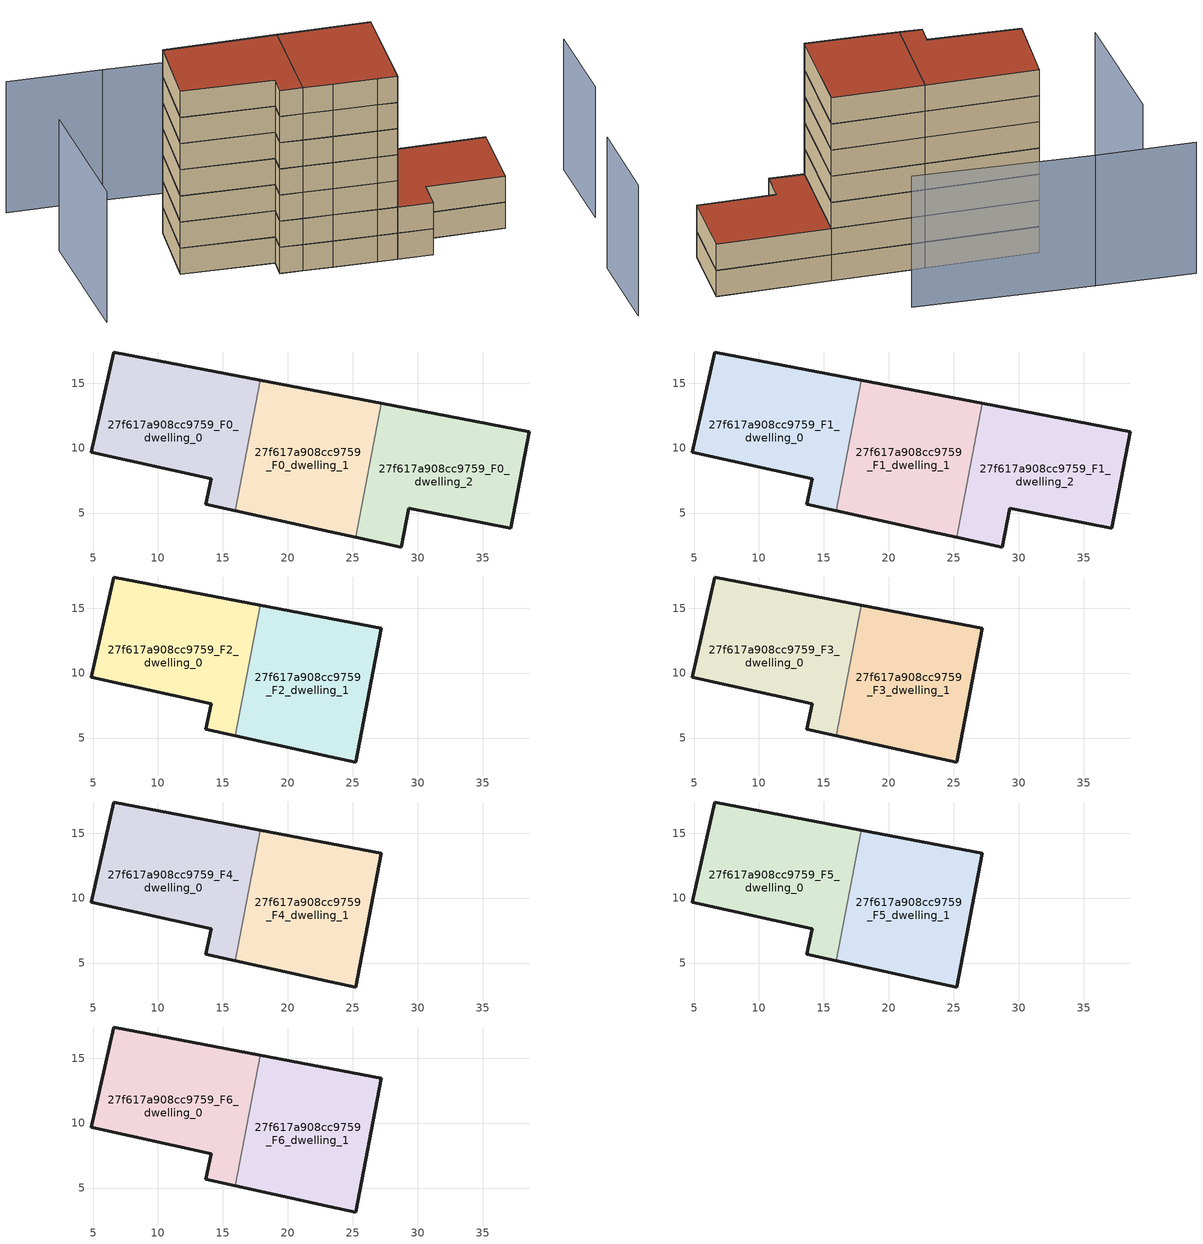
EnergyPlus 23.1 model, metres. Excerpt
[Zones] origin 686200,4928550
27f617a908cc9759_F0_dwelling_0
 floor ground (EU_floor_Construction): 15.95,5.18 17.88,15.22 6.59,17.39 4.86,9.7 14.12,7.62 13.69,5.69 z0
 wall outside (EU_wall_Construction): 15.95,5.18 13.69,5.69 14.12,7.62 4.86,9.7 6.59,17.39 17.88,15.22 z0:3
 wall to 27f617a908cc9759_F0_dwelling_1 (EU_wall_Construction): 17.88,15.22 15.95,5.18 z0:3
27f617a908cc9759_F0_dwelling_1
 floor ground (EU_floor_Construction): 25.21,3.13 27.19,13.44 17.88,15.22 15.95,5.18 18.9,4.51 23.28,3.54 z0
 wall outside (EU_wall_Construction): 17.88,15.22 27.19,13.44 / 25.21,3.13 23.28,3.54 18.9,4.51 15.95,5.18 z0:3
 wall to 27f617a908cc9759_F0_dwelling_2 (EU_wall_Construction): 27.19,13.44 25.21,3.13 z0:3
27f617a908cc9759_F0_dwelling_2
 floor ground (EU_floor_Construction): 37.17,3.83 38.59,11.25 27.19,13.44 25.21,3.13 28.72,2.38 29.29,5.36 z0
 wall outside (EU_wall_Construction): 27.19,13.44 38.59,11.25 37.17,3.83 29.29,5.36 28.72,2.38 25.21,3.13 z0:3
27f617a908cc9759_F1_dwelling_0
 floor to 27f617a908cc9759_F0_dwelling_0 (EU_floor_Construction): 15.95,5.18 17.88,15.22 6.59,17.39 4.86,9.7 14.12,7.62 13.69,5.69 z3
 wall outside (EU_wall_Construction): 15.95,5.18 13.69,5.69 14.12,7.62 4.86,9.7 6.59,17.39 17.88,15.22 z3:6
 wall to 27f617a908cc9759_F1_dwelling_1 (EU_wall_Construction): 17.88,15.22 15.95,5.18 z3:6
27f617a908cc9759_F1_dwelling_1
 floor to 27f617a908cc9759_F0_dwelling_1 (EU_floor_Construction): 25.21,3.13 27.19,13.44 17.88,15.22 15.95,5.18 18.9,4.51 23.28,3.54 z3
 wall outside (EU_wall_Construction): 17.88,15.22 27.19,13.44 / 25.21,3.13 23.28,3.54 18.9,4.51 15.95,5.18 z3:6
 wall to 27f617a908cc9759_F1_dwelling_2 (EU_wall_Construction): 27.19,13.44 25.21,3.13 z3:6
27f617a908cc9759_F1_dwelling_2
 floor to 27f617a908cc9759_F0_dwelling_2 (EU_floor_Construction): 37.17,3.83 38.59,11.25 27.19,13.44 25.21,3.13 28.72,2.38 29.29,5.36 z3
 wall outside (EU_wall_Construction): 27.19,13.44 38.59,11.25 37.17,3.83 29.29,5.36 28.72,2.38 25.21,3.13 z3:6
 roof outside (EU_roof_Construction): 38.59,11.25 37.17,3.83 29.29,5.36 28.72,2.38 25.21,3.13 27.19,13.44 z6
27f617a908cc9759_F2_dwelling_0
 floor to 27f617a908cc9759_F1_dwelling_0 (EU_floor_Construction): 15.95,5.18 17.88,15.22 6.59,17.39 4.86,9.7 14.12,7.62 13.69,5.69 z6
 wall outside (EU_wall_Construction): 15.95,5.18 13.69,5.69 14.12,7.62 4.86,9.7 6.59,17.39 17.88,15.22 z6:9
 wall to 27f617a908cc9759_F2_dwelling_1 (EU_wall_Construction): 17.88,15.22 15.95,5.18 z6:9
27f617a908cc9759_F2_dwelling_1
 floor to 27f617a908cc9759_F1_dwelling_1 (EU_floor_Construction): 25.21,3.13 27.19,13.44 17.88,15.22 15.95,5.18 18.9,4.51 23.28,3.54 z6
 wall outside (EU_wall_Construction): 17.88,15.22 27.19,13.44 25.21,3.13 23.28,3.54 18.9,4.51 15.95,5.18 z6:9
27f617a908cc9759_F3_dwelling_0
 floor to 27f617a908cc9759_F2_dwelling_0 (EU_floor_Construction): 15.95,5.18 17.88,15.22 6.59,17.39 4.86,9.7 14.12,7.62 13.69,5.69 z9
 wall outside (EU_wall_Construction): 15.95,5.18 13.69,5.69 14.12,7.62 4.86,9.7 6.59,17.39 17.88,15.22 z9:12
 wall to 27f617a908cc9759_F3_dwelling_1 (EU_wall_Construction): 17.88,15.22 15.95,5.18 z9:12
27f617a908cc9759_F3_dwelling_1
 floor to 27f617a908cc9759_F2_dwelling_1 (EU_floor_Construction): 25.21,3.13 27.19,13.44 17.88,15.22 15.95,5.18 18.9,4.51 23.28,3.54 z9
 wall outside (EU_wall_Construction): 17.88,15.22 27.19,13.44 25.21,3.13 23.28,3.54 18.9,4.51 15.95,5.18 z9:12
27f617a908cc9759_F4_dwelling_0
 floor to 27f617a908cc9759_F3_dwelling_0 (EU_floor_Construction): 15.95,5.18 17.88,15.22 6.59,17.39 4.86,9.7 14.12,7.62 13.69,5.69 z12
 wall outside (EU_wall_Construction): 15.95,5.18 13.69,5.69 14.12,7.62 4.86,9.7 6.59,17.39 17.88,15.22 z12:15
 wall to 27f617a908cc9759_F4_dwelling_1 (EU_wall_Construction): 17.88,15.22 15.95,5.18 z12:15
27f617a908cc9759_F4_dwelling_1
 floor to 27f617a908cc9759_F3_dwelling_1 (EU_floor_Construction): 25.21,3.13 27.19,13.44 17.88,15.22 15.95,5.18 18.9,4.51 23.28,3.54 z12
 wall outside (EU_wall_Construction): 17.88,15.22 27.19,13.44 25.21,3.13 23.28,3.54 18.9,4.51 15.95,5.18 z12:15
27f617a908cc9759_F5_dwelling_0
 floor to 27f617a908cc9759_F4_dwelling_0 (EU_floor_Construction): 15.95,5.18 17.88,15.22 6.59,17.39 4.86,9.7 14.12,7.62 13.69,5.69 z15
 wall outside (EU_wall_Construction): 15.95,5.18 13.69,5.69 14.12,7.62 4.86,9.7 6.59,17.39 17.88,15.22 z15:18
 wall to 27f617a908cc9759_F5_dwelling_1 (EU_wall_Construction): 17.88,15.22 15.95,5.18 z15:18
27f617a908cc9759_F5_dwelling_1
 floor to 27f617a908cc9759_F4_dwelling_1 (EU_floor_Construction): 25.21,3.13 27.19,13.44 17.88,15.22 15.95,5.18 18.9,4.51 23.28,3.54 z15
 wall outside (EU_wall_Construction): 17.88,15.22 27.19,13.44 25.21,3.13 23.28,3.54 18.9,4.51 15.95,5.18 z15:18
27f617a908cc9759_F6_dwelling_0
 floor to 27f617a908cc9759_F5_dwelling_0 (EU_floor_Construction): 15.95,5.18 17.88,15.22 6.59,17.39 4.86,9.7 14.12,7.62 13.69,5.69 z18
 wall outside (EU_wall_Construction): 15.95,5.18 13.69,5.69 14.12,7.62 4.86,9.7 6.59,17.39 17.88,15.22 z18:21
 wall to 27f617a908cc9759_F6_dwelling_1 (EU_wall_Construction): 17.88,15.22 15.95,5.18 z18:21
 roof outside (EU_roof_Construction): 17.88,15.22 15.95,5.18 13.69,5.69 14.12,7.62 4.86,9.7 6.59,17.39 z21
27f617a908cc9759_F6_dwelling_1
 floor to 27f617a908cc9759_F5_dwelling_1 (EU_floor_Construction): 25.21,3.13 27.19,13.44 17.88,15.22 15.95,5.18 18.9,4.51 23.28,3.54 z18
 wall outside (EU_wall_Construction): 17.88,15.22 27.19,13.44 25.21,3.13 23.28,3.54 18.9,4.51 15.95,5.18 z18:21
 roof outside (EU_roof_Construction): 27.19,13.44 25.21,3.13 23.28,3.54 18.9,4.51 15.95,5.18 17.88,15.22 z21
shading: -3.95,18.77 -5.45,4.76 / 45.94,1.91 46.99,11.19 / 22.17,21.17 3.86,25.41 / 4.27,25.32 -5.59,27.38 z0:15
[Building]
EU S2 Campaign: North Axis=0; Terrain=City; Solar Distribution=FullExterior
[Site:Location]
Bologna: Latitude=44.5; Longitude=11.25; Time Zone=1; Elevation=37
[SizingPeriod:WeatherFileDays]
AnnualSizingPeriod: Begin Month=1; Begin Day of Month=1; End Month=12; End Day of Month=31; Day of Week for Start Day=Monday; Use Weather File Daylight Saving Period=No; Use Weather File Rain and Snow Indicators=No
[MATERIAL]
EU_InternalMass_Material: Roughness=MediumRough; Thickness=0.1; Conductivity=1; Density=1800; Specific Heat=900; Thermal Absorptance=0.9; Solar Absorptance=0.7; Visible Absorptance=0.7
[MATERIAL:NOMASS] Roughness=MediumRough; Thermal Absorptance=0.9; Solar Absorptance=0.7; Visible Absorptance=0.7
Name | Thermal Resistance
EU_wall_NoMass | 0.905828
EU_roof_NoMass | 0.37593
EU_floor_NoMass | 0.67114
[CONSTRUCTION]
EU_wall_Construction: EU_wall_NoMass
EU_roof_Construction: EU_roof_NoMass
EU_floor_Construction: EU_floor_NoMass
EU_InternalMass_Construction: EU_InternalMass_Material
[ZONE] Type=1; Multiplier=1; Ceiling Height=autocalculate; Floor Area=autocalculate; Part of Total Floor Area=Yes
Name | Volume
27f617a908cc9759_F0_dwelling_0; 27f617a908cc9759_F1_dwelling_1; 27f617a908cc9759_F2_dwelling_1; 27f617a908cc9759_F3_dwelling_1; 27f617a908cc9759_F4_dwelling_1; 27f617a908cc9759_F5_dwelling_1; 27f617a908cc9759_F6_dwelling_1 | 294.85
27f617a908cc9759_F1_dwelling_0; 27f617a908cc9759_F2_dwelling_0; 27f617a908cc9759_F3_dwelling_0; 27f617a908cc9759_F4_dwelling_0; 27f617a908cc9759_F5_dwelling_0; 27f617a908cc9759_F6_dwelling_0 | 294.851
27f617a908cc9759_F0_dwelling_1 | 294.849
27f617a908cc9759_F0_dwelling_2 | 294.865
27f617a908cc9759_F1_dwelling_2 | 294.866
[INTERNALMASS] Construction=EU_InternalMass_Construction
Name | Zone or ZoneList | Surface Area
27f617a908cc9759_F0_dwelling_0_EU_InternalMass | 27f617a908cc9759_F0_dwelling_0 | 98.2834
27f617a908cc9759_F0_dwelling_1_EU_InternalMass | 27f617a908cc9759_F0_dwelling_1 | 98.2831
27f617a908cc9759_F0_dwelling_2_EU_InternalMass | 27f617a908cc9759_F0_dwelling_2 | 98.2884
27f617a908cc9759_F1_dwelling_0_EU_InternalMass | 27f617a908cc9759_F1_dwelling_0 | 98.2834
27f617a908cc9759_F1_dwelling_1_EU_InternalMass | 27f617a908cc9759_F1_dwelling_1 | 98.2831
27f617a908cc9759_F1_dwelling_2_EU_InternalMass | 27f617a908cc9759_F1_dwelling_2 | 98.2884
27f617a908cc9759_F2_dwelling_0_EU_InternalMass | 27f617a908cc9759_F2_dwelling_0 | 147.43
27f617a908cc9759_F2_dwelling_1_EU_InternalMass | 27f617a908cc9759_F2_dwelling_1 | 147.432
27f617a908cc9759_F3_dwelling_0_EU_InternalMass | 27f617a908cc9759_F3_dwelling_0 | 147.43
27f617a908cc9759_F3_dwelling_1_EU_InternalMass | 27f617a908cc9759_F3_dwelling_1 | 147.432
27f617a908cc9759_F4_dwelling_0_EU_InternalMass | 27f617a908cc9759_F4_dwelling_0 | 147.43
27f617a908cc9759_F4_dwelling_1_EU_InternalMass | 27f617a908cc9759_F4_dwelling_1 | 147.432
27f617a908cc9759_F5_dwelling_0_EU_InternalMass | 27f617a908cc9759_F5_dwelling_0 | 147.43
27f617a908cc9759_F5_dwelling_1_EU_InternalMass | 27f617a908cc9759_F5_dwelling_1 | 147.432
27f617a908cc9759_F6_dwelling_0_EU_InternalMass | 27f617a908cc9759_F6_dwelling_0 | 147.43
27f617a908cc9759_F6_dwelling_1_EU_InternalMass | 27f617a908cc9759_F6_dwelling_1 | 147.432
[OTHEREQUIPMENT] Fuel Type=Electricity; Design Level Calculation Method=Watts/Area; Power per Zone Floor Area=1; Fraction Latent=0; Fraction Radiant=0; Fraction Lost=0; Carbon Dioxide Generation Rate=0; EndUse Subcategory=EU_Step8_InternalGains
Name | Zone or ZoneList or Space or SpaceList | Schedule
EU_Step8_InternalGain_27f617a908cc9759_F0_dwelling_0_f000 | 27f617a908cc9759_F0_dwelling_0 | EU_Step8_GainSchedule_27f617a908cc9759_F0_dwelling_0_f000
EU_Step8_InternalGain_27f617a908cc9759_F0_dwelling_1_f000 | 27f617a908cc9759_F0_dwelling_1 | EU_Step8_GainSchedule_27f617a908cc9759_F0_dwelling_1_f000
EU_Step8_InternalGain_27f617a908cc9759_F0_dwelling_2_f000 | 27f617a908cc9759_F0_dwelling_2 | EU_Step8_GainSchedule_27f617a908cc9759_F0_dwelling_2_f000
EU_Step8_InternalGain_27f617a908cc9759_F1_dwelling_0_f000 | 27f617a908cc9759_F1_dwelling_0 | EU_Step8_GainSchedule_27f617a908cc9759_F1_dwelling_0_f000
EU_Step8_InternalGain_27f617a908cc9759_F1_dwelling_1_f000 | 27f617a908cc9759_F1_dwelling_1 | EU_Step8_GainSchedule_27f617a908cc9759_F1_dwelling_1_f000
EU_Step8_InternalGain_27f617a908cc9759_F1_dwelling_2_f000 | 27f617a908cc9759_F1_dwelling_2 | EU_Step8_GainSchedule_27f617a908cc9759_F1_dwelling_2_f000
EU_Step8_InternalGain_27f617a908cc9759_F2_dwelling_0_f000 | 27f617a908cc9759_F2_dwelling_0 | EU_Step8_GainSchedule_27f617a908cc9759_F2_dwelling_0_f000
EU_Step8_InternalGain_27f617a908cc9759_F2_dwelling_1_f000 | 27f617a908cc9759_F2_dwelling_1 | EU_Step8_GainSchedule_27f617a908cc9759_F2_dwelling_1_f000
EU_Step8_InternalGain_27f617a908cc9759_F3_dwelling_0_f000 | 27f617a908cc9759_F3_dwelling_0 | EU_Step8_GainSchedule_27f617a908cc9759_F3_dwelling_0_f000
EU_Step8_InternalGain_27f617a908cc9759_F3_dwelling_1_f000 | 27f617a908cc9759_F3_dwelling_1 | EU_Step8_GainSchedule_27f617a908cc9759_F3_dwelling_1_f000
EU_Step8_InternalGain_27f617a908cc9759_F4_dwelling_0_f000 | 27f617a908cc9759_F4_dwelling_0 | EU_Step8_GainSchedule_27f617a908cc9759_F4_dwelling_0_f000
EU_Step8_InternalGain_27f617a908cc9759_F4_dwelling_1_f000 | 27f617a908cc9759_F4_dwelling_1 | EU_Step8_GainSchedule_27f617a908cc9759_F4_dwelling_1_f000
EU_Step8_InternalGain_27f617a908cc9759_F5_dwelling_0_f000 | 27f617a908cc9759_F5_dwelling_0 | EU_Step8_GainSchedule_27f617a908cc9759_F5_dwelling_0_f000
EU_Step8_InternalGain_27f617a908cc9759_F5_dwelling_1_f000 | 27f617a908cc9759_F5_dwelling_1 | EU_Step8_GainSchedule_27f617a908cc9759_F5_dwelling_1_f000
EU_Step8_InternalGain_27f617a908cc9759_F6_dwelling_0_f000 | 27f617a908cc9759_F6_dwelling_0 | EU_Step8_GainSchedule_27f617a908cc9759_F6_dwelling_0_f000
EU_Step8_InternalGain_27f617a908cc9759_F6_dwelling_1_f000 | 27f617a908cc9759_F6_dwelling_1 | EU_Step8_GainSchedule_27f617a908cc9759_F6_dwelling_1_f000
[ZONEVENTILATION:DESIGNFLOWRATE] Schedule=EU_AlwaysOn; Design Flow Rate Calculation Method=AirChanges/Hour; Air Changes per Hour=0.73129; Ventilation Type=Natural; Fan Pressure Rise=0; Fan Total Efficiency=1; Constant Term Coefficient=1; Temperature Term Coefficient=0; Velocity Term Coefficient=0; Velocity Squared Term Coefficient=0; Minimum Indoor Temperature=-100; Maximum Indoor Temperature=100; Delta Temperature=-100; Minimum Outdoor Temperature=-100; Maximum Outdoor Temperature=100; Maximum Wind Speed=40
Name | Zone or ZoneList or Space or SpaceList
EU_ConstantAir_27f617a908cc9759_F0_dwelling_0 | 27f617a908cc9759_F0_dwelling_0
EU_ConstantAir_27f617a908cc9759_F0_dwelling_1 | 27f617a908cc9759_F0_dwelling_1
EU_ConstantAir_27f617a908cc9759_F0_dwelling_2 | 27f617a908cc9759_F0_dwelling_2
EU_ConstantAir_27f617a908cc9759_F1_dwelling_0 | 27f617a908cc9759_F1_dwelling_0
EU_ConstantAir_27f617a908cc9759_F1_dwelling_1 | 27f617a908cc9759_F1_dwelling_1
EU_ConstantAir_27f617a908cc9759_F1_dwelling_2 | 27f617a908cc9759_F1_dwelling_2
EU_ConstantAir_27f617a908cc9759_F2_dwelling_0 | 27f617a908cc9759_F2_dwelling_0
EU_ConstantAir_27f617a908cc9759_F2_dwelling_1 | 27f617a908cc9759_F2_dwelling_1
EU_ConstantAir_27f617a908cc9759_F3_dwelling_0 | 27f617a908cc9759_F3_dwelling_0
EU_ConstantAir_27f617a908cc9759_F3_dwelling_1 | 27f617a908cc9759_F3_dwelling_1
EU_ConstantAir_27f617a908cc9759_F4_dwelling_0 | 27f617a908cc9759_F4_dwelling_0
EU_ConstantAir_27f617a908cc9759_F4_dwelling_1 | 27f617a908cc9759_F4_dwelling_1
EU_ConstantAir_27f617a908cc9759_F5_dwelling_0 | 27f617a908cc9759_F5_dwelling_0
EU_ConstantAir_27f617a908cc9759_F5_dwelling_1 | 27f617a908cc9759_F5_dwelling_1
EU_ConstantAir_27f617a908cc9759_F6_dwelling_0 | 27f617a908cc9759_F6_dwelling_0
EU_ConstantAir_27f617a908cc9759_F6_dwelling_1 | 27f617a908cc9759_F6_dwelling_1
[HVACTEMPLATE:THERMOSTAT] Constant Heating Setpoint=20; Constant Cooling Setpoint=50
EU_HeatOnly_27f617a908cc9759_F0_dwelling_0; EU_HeatOnly_27f617a908cc9759_F0_dwelling_1; EU_HeatOnly_27f617a908cc9759_F0_dwelling_2; EU_HeatOnly_27f617a908cc9759_F1_dwelling_0; EU_HeatOnly_27f617a908cc9759_F1_dwelling_1; EU_HeatOnly_27f617a908cc9759_F1_dwelling_2; EU_HeatOnly_27f617a908cc9759_F2_dwelling_0; EU_HeatOnly_27f617a908cc9759_F2_dwelling_1; EU_HeatOnly_27f617a908cc9759_F3_dwelling_0; EU_HeatOnly_27f617a908cc9759_F3_dwelling_1; EU_HeatOnly_27f617a908cc9759_F4_dwelling_0; EU_HeatOnly_27f617a908cc9759_F4_dwelling_1; EU_HeatOnly_27f617a908cc9759_F5_dwelling_0; EU_HeatOnly_27f617a908cc9759_F5_dwelling_1; EU_HeatOnly_27f617a908cc9759_F6_dwelling_0; EU_HeatOnly_27f617a908cc9759_F6_dwelling_1
[HVACTEMPLATE:ZONE:IDEALLOADSAIRSYSTEM] System Availability Schedule=EU_AlwaysOn; Maximum Heating Supply Air Temperature=50; Minimum Cooling Supply Air Temperature=13; Maximum Heating Supply Air Humidity Ratio=0.0156; Minimum Cooling Supply Air Humidity Ratio=0.0077; Heating Limit=NoLimit; Cooling Limit=NoLimit; Heating Availability Schedule=EU_AlwaysOn; Cooling Availability Schedule=EU_CoolingOff; Dehumidification Control Type=ConstantSensibleHeatRatio; Cooling Sensible Heat Ratio=0.7; Dehumidification Setpoint=60; Humidification Control Type=None; Humidification Setpoint=30; Outdoor Air Method=None; Outdoor Air Flow Rate per Person=0.00944; Outdoor Air Flow Rate per Zone Floor Area=0; Outdoor Air Flow Rate per Zone=0; Demand Controlled Ventilation Type=None; Outdoor Air Economizer Type=NoEconomizer; Heat Recovery Type=None; Sensible Heat Recovery Effectiveness=0.7; Latent Heat Recovery Effectiveness=0.65
Name | Template Thermostat
27f617a908cc9759_F0_dwelling_0 | EU_HeatOnly_27f617a908cc9759_F0_dwelling_0
27f617a908cc9759_F0_dwelling_1 | EU_HeatOnly_27f617a908cc9759_F0_dwelling_1
27f617a908cc9759_F0_dwelling_2 | EU_HeatOnly_27f617a908cc9759_F0_dwelling_2
27f617a908cc9759_F1_dwelling_0 | EU_HeatOnly_27f617a908cc9759_F1_dwelling_0
27f617a908cc9759_F1_dwelling_1 | EU_HeatOnly_27f617a908cc9759_F1_dwelling_1
27f617a908cc9759_F1_dwelling_2 | EU_HeatOnly_27f617a908cc9759_F1_dwelling_2
27f617a908cc9759_F2_dwelling_0 | EU_HeatOnly_27f617a908cc9759_F2_dwelling_0
27f617a908cc9759_F2_dwelling_1 | EU_HeatOnly_27f617a908cc9759_F2_dwelling_1
27f617a908cc9759_F3_dwelling_0 | EU_HeatOnly_27f617a908cc9759_F3_dwelling_0
27f617a908cc9759_F3_dwelling_1 | EU_HeatOnly_27f617a908cc9759_F3_dwelling_1
27f617a908cc9759_F4_dwelling_0 | EU_HeatOnly_27f617a908cc9759_F4_dwelling_0
27f617a908cc9759_F4_dwelling_1 | EU_HeatOnly_27f617a908cc9759_F4_dwelling_1
27f617a908cc9759_F5_dwelling_0 | EU_HeatOnly_27f617a908cc9759_F5_dwelling_0
27f617a908cc9759_F5_dwelling_1 | EU_HeatOnly_27f617a908cc9759_F5_dwelling_1
27f617a908cc9759_F6_dwelling_0 | EU_HeatOnly_27f617a908cc9759_F6_dwelling_0
27f617a908cc9759_F6_dwelling_1 | EU_HeatOnly_27f617a908cc9759_F6_dwelling_1
[SIZING:ZONE] Zone Cooling Design Supply Air Temperature Input Method=SupplyAirTemperature; Zone Cooling Design Supply Air Temperature=13; Zone Heating Design Supply Air Temperature Input Method=SupplyAirTemperature; Zone Heating Design Supply Air Temperature=50; Zone Cooling Design Supply Air Humidity Ratio=0.008; Zone Heating Design Supply Air Humidity Ratio=0.008; Cooling Design Air Flow Method=DesignDay; Cooling Design Air Flow Rate=0; Cooling Minimum Air Flow per Zone Floor Area=0.000762; Cooling Minimum Air Flow=0; Cooling Minimum Air Flow Fraction=0.2; Heating Design Air Flow Method=DesignDay; Heating Design Air Flow Rate=0; Heating Maximum Air Flow per Zone Floor Area=0.002032; Heating Maximum Air Flow=0.141576; Heating Maximum Air Flow Fraction=0.3; Account for Dedicated Outdoor Air System=No; Dedicated Outdoor Air System Control Strategy=NeutralSupplyAir; Dedicated Outdoor Air Low Setpoint Temperature for Design=autosize; Dedicated Outdoor Air High Setpoint Temperature for Design=autosize; Zone Load Sizing Method=Sensible Load Only No Latent Load; Zone Latent Cooling Design Supply Air Humidity Ratio Input Method=HumidityRatioDifference; Zone Cooling Design Supply Air Humidity Ratio Difference=0.005; Zone Latent Heating Design Supply Air Humidity Ratio Input Method=HumidityRatioDifference; Zone Humidification Design Supply Air Humidity Ratio Difference=0.005
27f617a908cc9759_F0_dwelling_0; 27f617a908cc9759_F0_dwelling_1; 27f617a908cc9759_F0_dwelling_2; 27f617a908cc9759_F1_dwelling_0; 27f617a908cc9759_F1_dwelling_1; 27f617a908cc9759_F1_dwelling_2; 27f617a908cc9759_F2_dwelling_0; 27f617a908cc9759_F2_dwelling_1; 27f617a908cc9759_F3_dwelling_0; 27f617a908cc9759_F3_dwelling_1; 27f617a908cc9759_F4_dwelling_0; 27f617a908cc9759_F4_dwelling_1; 27f617a908cc9759_F5_dwelling_0; 27f617a908cc9759_F5_dwelling_1; 27f617a908cc9759_F6_dwelling_0; 27f617a908cc9759_F6_dwelling_1
[SCHEDULE:CONSTANT]
Name | Hourly Value
EU_AlwaysOn | 1
EU_CoolingOff | 0
[SCHEDULE:FILE] Column Number=1; Rows to Skip at Top=0; Number of Hours of Data=8760; Column Separator=Comma; Interpolate to Timestep=No; Minutes per Item=60; Adjust Schedule for Daylight Savings=Yes
Name | File
EU_Step8_GainSchedule_27f617a908cc9759_F0_dwelling_0_f000 | ../../schedules/27f617a908cc9759/27f617a908cc9759_F0_dwelling_0_f000_gain.csv
EU_Step8_GainSchedule_27f617a908cc9759_F0_dwelling_1_f000 | ../../schedules/27f617a908cc9759/27f617a908cc9759_F0_dwelling_1_f000_gain.csv
EU_Step8_GainSchedule_27f617a908cc9759_F0_dwelling_2_f000 | ../../schedules/27f617a908cc9759/27f617a908cc9759_F0_dwelling_2_f000_gain.csv
EU_Step8_GainSchedule_27f617a908cc9759_F1_dwelling_0_f000 | ../../schedules/27f617a908cc9759/27f617a908cc9759_F1_dwelling_0_f000_gain.csv
EU_Step8_GainSchedule_27f617a908cc9759_F1_dwelling_1_f000 | ../../schedules/27f617a908cc9759/27f617a908cc9759_F1_dwelling_1_f000_gain.csv
EU_Step8_GainSchedule_27f617a908cc9759_F1_dwelling_2_f000 | ../../schedules/27f617a908cc9759/27f617a908cc9759_F1_dwelling_2_f000_gain.csv
EU_Step8_GainSchedule_27f617a908cc9759_F2_dwelling_0_f000 | ../../schedules/27f617a908cc9759/27f617a908cc9759_F2_dwelling_0_f000_gain.csv
EU_Step8_GainSchedule_27f617a908cc9759_F2_dwelling_1_f000 | ../../schedules/27f617a908cc9759/27f617a908cc9759_F2_dwelling_1_f000_gain.csv
EU_Step8_GainSchedule_27f617a908cc9759_F3_dwelling_0_f000 | ../../schedules/27f617a908cc9759/27f617a908cc9759_F3_dwelling_0_f000_gain.csv
EU_Step8_GainSchedule_27f617a908cc9759_F3_dwelling_1_f000 | ../../schedules/27f617a908cc9759/27f617a908cc9759_F3_dwelling_1_f000_gain.csv
EU_Step8_GainSchedule_27f617a908cc9759_F4_dwelling_0_f000 | ../../schedules/27f617a908cc9759/27f617a908cc9759_F4_dwelling_0_f000_gain.csv
EU_Step8_GainSchedule_27f617a908cc9759_F4_dwelling_1_f000 | ../../schedules/27f617a908cc9759/27f617a908cc9759_F4_dwelling_1_f000_gain.csv
EU_Step8_GainSchedule_27f617a908cc9759_F5_dwelling_0_f000 | ../../schedules/27f617a908cc9759/27f617a908cc9759_F5_dwelling_0_f000_gain.csv
EU_Step8_GainSchedule_27f617a908cc9759_F5_dwelling_1_f000 | ../../schedules/27f617a908cc9759/27f617a908cc9759_F5_dwelling_1_f000_gain.csv
EU_Step8_GainSchedule_27f617a908cc9759_F6_dwelling_0_f000 | ../../schedules/27f617a908cc9759/27f617a908cc9759_F6_dwelling_0_f000_gain.csv
EU_Step8_GainSchedule_27f617a908cc9759_F6_dwelling_1_f000 | ../../schedules/27f617a908cc9759/27f617a908cc9759_F6_dwelling_1_f000_gain.csv
